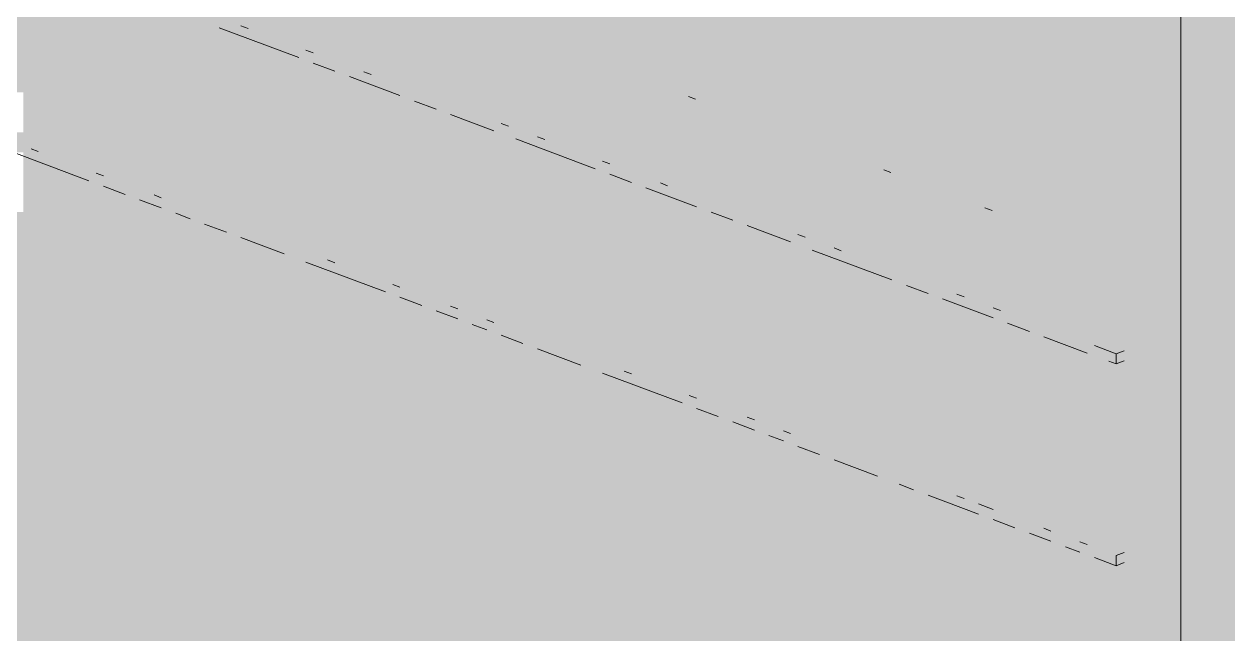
# Paper-space layout '03 3D Building and Roof' of a CAD drawing. Header units: millimetres. Extents: x 5 to 415, y 5 to 292.
# Drawn here: x 85.56 to 95.91, y 51.63 to 56.87 of the extents above; entities that cross this region are included whole.
import ezdxf

# ---------------------------------------------------------------- set-up
doc = ezdxf.new("R2010")
doc.units = ezdxf.units.MM
doc.layers.add('EXISTING', color=7, linetype='Continuous')
doc.layers.add('IMAGES', color=7, linetype='Continuous')

# ---------------------------------------------------------------- blocks, each defined once
blk = doc.blocks.new('SHEET_03')
at = {"layer": 'EXISTING', "color": 250, "lineweight": 9}
for p, q in [((95.505, 59.143), (95.505, 34.378)), ((87.924, 56.584), (87.24, 56.84)), ((87.426, 56.858), (87.488, 56.834)), ((87.986, 56.648), (88.048, 56.625)), ((88.235, 56.467), (88.048, 56.537)), ((88.794, 56.258), (88.359, 56.421)), ((88.483, 56.462), (88.545, 56.438)), ((89.105, 56.141), (88.918, 56.211)), ((91.335, 56.226), (91.273, 56.249)), ((89.602, 55.955), (89.229, 56.095)), ((89.665, 56.019), (89.727, 55.996)), ((90.473, 55.629), (89.789, 55.885)), ((89.976, 55.903), (90.038, 55.879)), ((86.12, 55.526), (85.437, 55.782)), ((85.623, 55.8), (85.685, 55.776)), ((90.535, 55.693), (90.597, 55.67)), ((86.183, 55.59), (86.245, 55.567)), ((90.784, 55.512), (90.597, 55.582)), ((93.014, 55.597), (92.952, 55.62)), ((86.431, 55.409), (86.245, 55.479)), ((91.343, 55.303), (90.908, 55.466)), ((91.033, 55.507), (91.095, 55.483)), ((86.742, 55.293), (86.556, 55.363)), ((86.68, 55.404), (86.742, 55.38)), ((93.885, 55.271), (93.822, 55.294)), ((86.991, 55.2), (86.867, 55.246)), ((91.654, 55.186), (91.468, 55.256)), ((87.302, 55.083), (87.115, 55.153)), ((92.152, 55), (91.779, 55.14)), ((92.214, 55.064), (92.276, 55.041)), ((87.799, 54.897), (87.426, 55.037)), ((93.022, 54.674), (92.338, 54.93)), ((92.525, 54.948), (92.587, 54.924)), ((88.67, 54.571), (87.986, 54.827)), ((88.172, 54.845), (88.235, 54.821)), ((88.732, 54.635), (88.794, 54.612)), ((93.333, 54.558), (93.147, 54.627)), ((93.582, 54.552), (93.644, 54.528)), ((88.981, 54.454), (88.794, 54.524)), ((89.229, 54.449), (89.292, 54.425)), ((93.893, 54.348), (93.457, 54.511)), ((93.893, 54.435), (93.955, 54.412)), ((89.292, 54.338), (89.105, 54.408)), ((89.54, 54.332), (89.602, 54.309)), ((89.54, 54.245), (89.416, 54.291)), ((94.204, 54.231), (94.017, 54.301)), ((89.851, 54.128), (89.665, 54.198)), ((94.701, 54.045), (94.328, 54.185)), ((90.349, 53.942), (89.976, 54.082)), ((94.763, 54.109), (94.95, 54.039)), ((95.019, 54.065), (94.95, 54.039)), ((94.95, 54.039), (94.95, 53.952)), ((94.95, 53.952), (94.888, 53.975)), ((94.95, 53.952), (95.019, 53.978)), ((91.219, 53.616), (90.535, 53.872)), ((90.722, 53.89), (90.784, 53.866)), ((91.281, 53.68), (91.343, 53.657)), ((91.53, 53.499), (91.343, 53.569)), ((91.841, 53.383), (91.654, 53.453)), ((91.779, 53.494), (91.841, 53.47)), ((92.09, 53.29), (91.965, 53.336)), ((92.09, 53.377), (92.152, 53.354)), ((92.4, 53.173), (92.214, 53.243)), ((92.898, 52.987), (92.525, 53.127)), ((93.209, 52.871), (93.084, 52.917)), ((93.768, 52.661), (93.333, 52.824)), ((93.582, 52.818), (93.644, 52.795)), ((93.768, 52.748), (93.893, 52.702)), ((94.079, 52.544), (93.893, 52.614)), ((94.39, 52.428), (94.204, 52.498)), ((94.328, 52.539), (94.39, 52.515)), ((94.639, 52.335), (94.514, 52.381)), ((94.639, 52.422), (94.701, 52.399)), ((94.95, 52.218), (94.763, 52.288)), ((95.019, 52.332), (94.95, 52.306)), ((94.95, 52.306), (94.95, 52.218)), ((94.95, 52.218), (95.019, 52.244))]:
    blk.add_line(p, q, dxfattribs=at)
at = {"layer": 'IMAGES', "color": 7}
for points in [[(94.467, 55.429), (94.638, 55.429), (94.467, 59.2), (94.638, 59.2)], [(94.638, 55.086), (94.81, 55.086), (94.638, 59.029), (94.81, 59.029)], [(95.324, 34.514), (95.495, 34.514), (95.324, 59.029), (95.495, 59.029)], [(95.495, 34.514), (95.666, 34.514), (95.495, 59.029), (95.666, 59.029)], [(94.81, 55.086), (94.981, 55.086), (94.81, 58.857), (94.981, 58.857)], [(94.981, 55.086), (95.324, 55.086), (94.981, 58.857), (95.324, 58.857)], [(95.666, 54.057), (95.838, 54.057), (95.666, 58.857), (95.838, 58.857)], [(95.838, 54.229), (96.009, 54.229), (95.838, 58.857), (96.009, 58.857)], [(84.014, 56.8), (86.07, 56.8), (84.014, 56.971), (86.07, 56.971)], [(86.07, 56.8), (86.241, 56.8), (86.07, 56.971), (86.241, 56.971)], [(86.241, 56.8), (86.584, 56.8), (86.241, 56.971), (86.584, 56.971)], [(86.584, 56.8), (86.756, 56.8), (86.584, 56.971), (86.756, 56.971)], [(86.756, 56.8), (86.927, 56.8), (86.756, 56.971), (86.927, 56.971)], [(86.927, 56.8), (87.27, 56.8), (86.927, 56.971), (87.27, 56.971)], [(87.27, 56.629), (87.441, 56.629), (87.27, 56.971), (87.441, 56.971)], [(87.441, 56.8), (87.612, 56.8), (87.441, 56.971), (87.612, 56.971)], [(87.612, 56.8), (87.955, 56.8), (87.612, 56.971), (87.955, 56.971)], [(87.955, 56.8), (88.126, 56.8), (87.955, 56.971), (88.126, 56.971)], [(88.126, 56.8), (88.983, 56.8), (88.126, 56.971), (88.983, 56.971)], [(88.983, 56.8), (89.326, 56.8), (88.983, 56.971), (89.326, 56.971)], [(89.326, 56.8), (89.497, 56.8), (89.326, 56.971), (89.497, 56.971)], [(89.497, 56.8), (89.84, 56.8), (89.497, 56.971), (89.84, 56.971)], [(89.84, 56.8), (90.183, 56.8), (89.84, 56.971), (90.183, 56.971)], [(90.183, 56.8), (94.467, 56.8), (90.183, 56.971), (94.467, 56.971)], [(85.042, 56.629), (86.584, 56.629), (85.042, 56.8), (86.584, 56.8)], [(86.584, 56.629), (86.927, 56.629), (86.584, 56.8), (86.927, 56.8)], [(86.927, 56.629), (87.098, 56.629), (86.927, 56.8), (87.098, 56.8)], [(87.098, 56.629), (87.27, 56.629), (87.098, 56.8), (87.27, 56.8)], [(87.441, 56.629), (87.612, 56.629), (87.441, 56.8), (87.612, 56.8)], [(87.612, 56.629), (87.784, 56.629), (87.612, 56.8), (87.784, 56.8)], [(87.784, 56.629), (87.955, 56.629), (87.784, 56.8), (87.955, 56.8)], [(87.955, 56.629), (88.126, 56.629), (87.955, 56.8), (88.126, 56.8)], [(88.126, 56.629), (88.298, 56.629), (88.126, 56.8), (88.298, 56.8)], [(88.298, 56.629), (88.641, 56.629), (88.298, 56.8), (88.641, 56.8)], [(88.641, 56.629), (89.326, 56.629), (88.641, 56.8), (89.326, 56.8)], [(89.326, 56.629), (89.497, 56.629), (89.326, 56.8), (89.497, 56.8)], [(89.497, 56.629), (89.84, 56.629), (89.497, 56.8), (89.84, 56.8)], [(89.84, 56.629), (90.011, 56.629), (89.84, 56.8), (90.011, 56.8)], [(90.011, 56.629), (90.183, 56.629), (90.011, 56.8), (90.183, 56.8)], [(90.183, 56.629), (90.354, 56.629), (90.183, 56.8), (90.354, 56.8)], [(90.354, 56.629), (90.697, 56.629), (90.354, 56.8), (90.697, 56.8)], [(90.697, 56.629), (94.467, 56.629), (90.697, 56.8), (94.467, 56.8)], [(85.385, 56.457), (86.927, 56.457), (85.385, 56.629), (86.927, 56.629)], [(86.927, 56.457), (87.27, 56.457), (86.927, 56.629), (87.27, 56.629)], [(87.27, 56.457), (87.441, 56.457), (87.27, 56.629), (87.441, 56.629)], [(87.441, 56.457), (87.612, 56.457), (87.441, 56.629), (87.612, 56.629)], [(87.612, 56.457), (87.784, 56.457), (87.612, 56.629), (87.784, 56.629)], [(87.784, 56.457), (87.955, 56.457), (87.784, 56.629), (87.955, 56.629)], [(87.955, 56.457), (88.126, 56.457), (87.955, 56.629), (88.126, 56.629)], [(88.126, 56.457), (88.298, 56.457), (88.126, 56.629), (88.298, 56.629)], [(88.298, 56.457), (88.469, 56.457), (88.298, 56.629), (88.469, 56.629)], [(88.469, 56.457), (88.641, 56.457), (88.469, 56.629), (88.641, 56.629)], [(88.641, 56.457), (88.983, 56.457), (88.641, 56.629), (88.983, 56.629)], [(88.983, 56.457), (89.84, 56.457), (88.983, 56.629), (89.84, 56.629)], [(89.84, 56.457), (90.183, 56.457), (89.84, 56.629), (90.183, 56.629)], [(90.183, 56.457), (90.354, 56.457), (90.183, 56.629), (90.354, 56.629)], [(90.354, 56.457), (90.697, 56.457), (90.354, 56.629), (90.697, 56.629)], [(90.697, 56.457), (90.868, 56.457), (90.697, 56.629), (90.868, 56.629)], [(90.868, 56.457), (91.211, 56.457), (90.868, 56.629), (91.211, 56.629)], [(91.211, 56.457), (94.467, 56.457), (91.211, 56.629), (94.467, 56.629)], [(85.213, 56.286), (87.441, 56.286), (85.213, 56.457), (87.441, 56.457)], [(87.441, 56.286), (87.612, 56.286), (87.441, 56.457), (87.612, 56.457)], [(87.612, 56.286), (87.784, 56.286), (87.612, 56.457), (87.784, 56.457)], [(87.784, 56.286), (87.955, 56.286), (87.784, 56.457), (87.955, 56.457)], [(87.955, 56.286), (88.126, 56.286), (87.955, 56.457), (88.126, 56.457)], [(88.126, 56.286), (88.298, 56.286), (88.126, 56.457), (88.298, 56.457)], [(88.298, 56.286), (88.469, 56.286), (88.298, 56.457), (88.469, 56.457)], [(88.469, 56.286), (88.641, 56.286), (88.469, 56.457), (88.641, 56.457)], [(88.641, 56.114), (88.812, 56.114), (88.641, 56.457), (88.812, 56.457)], [(88.812, 56.286), (88.983, 56.286), (88.812, 56.457), (88.983, 56.457)], [(88.983, 56.286), (89.155, 56.286), (88.983, 56.457), (89.155, 56.457)], [(89.155, 56.286), (89.326, 56.286), (89.155, 56.457), (89.326, 56.457)], [(89.326, 56.286), (90.697, 56.286), (89.326, 56.457), (90.697, 56.457)], [(90.697, 56.286), (91.04, 56.286), (90.697, 56.457), (91.04, 56.457)], [(91.04, 56.286), (91.211, 56.286), (91.04, 56.457), (91.211, 56.457)], [(91.211, 56.286), (91.554, 56.286), (91.211, 56.457), (91.554, 56.457)], [(91.554, 56.286), (91.896, 56.286), (91.554, 56.457), (91.896, 56.457)], [(91.896, 56.286), (94.467, 56.286), (91.896, 56.457), (94.467, 56.457)], [(85.556, 55.943), (85.727, 55.943), (85.556, 56.286), (85.727, 56.286)], [(85.727, 56.114), (85.899, 56.114), (85.727, 56.286), (85.899, 56.286)], [(85.899, 56.114), (87.955, 56.114), (85.899, 56.286), (87.955, 56.286)], [(87.955, 56.114), (88.298, 56.114), (87.955, 56.286), (88.298, 56.286)], [(88.298, 56.114), (88.469, 56.114), (88.298, 56.286), (88.469, 56.286)], [(88.469, 56.114), (88.641, 56.114), (88.469, 56.286), (88.641, 56.286)], [(88.812, 56.114), (88.983, 56.114), (88.812, 56.286), (88.983, 56.286)], [(88.983, 56.114), (89.155, 56.114), (88.983, 56.286), (89.155, 56.286)], [(89.155, 56.114), (89.326, 56.114), (89.155, 56.286), (89.326, 56.286)], [(89.326, 56.114), (89.497, 56.114), (89.326, 56.286), (89.497, 56.286)], [(89.497, 56.114), (89.84, 56.114), (89.497, 56.286), (89.84, 56.286)], [(89.84, 56.114), (91.04, 56.114), (89.84, 56.286), (91.04, 56.286)], [(91.04, 56.114), (91.211, 56.114), (91.04, 56.286), (91.211, 56.286)], [(91.211, 56.114), (91.896, 56.114), (91.211, 56.286), (91.896, 56.286)], [(91.896, 56.114), (92.239, 56.114), (91.896, 56.286), (92.239, 56.286)], [(92.239, 56.114), (94.467, 56.114), (92.239, 56.286), (94.467, 56.286)], [(85.727, 55.943), (86.07, 55.943), (85.727, 56.114), (86.07, 56.114)], [(86.07, 55.943), (86.413, 55.943), (86.07, 56.114), (86.413, 56.114)], [(86.413, 55.943), (88.298, 55.943), (86.413, 56.114), (88.298, 56.114)], [(88.298, 55.943), (88.641, 55.943), (88.298, 56.114), (88.641, 56.114)], [(88.641, 55.943), (88.812, 55.943), (88.641, 56.114), (88.812, 56.114)], [(88.812, 55.943), (88.983, 55.943), (88.812, 56.114), (88.983, 56.114)], [(88.983, 55.943), (89.155, 55.943), (88.983, 56.114), (89.155, 56.114)], [(89.155, 55.943), (89.497, 55.943), (89.155, 56.114), (89.497, 56.114)], [(89.497, 55.943), (89.84, 55.943), (89.497, 56.114), (89.84, 56.114)], [(89.84, 55.943), (90.011, 55.943), (89.84, 56.114), (90.011, 56.114)], [(90.011, 55.943), (90.183, 55.943), (90.011, 56.114), (90.183, 56.114)], [(90.183, 55.943), (90.354, 55.943), (90.183, 56.114), (90.354, 56.114)], [(90.354, 55.943), (91.211, 55.943), (90.354, 56.114), (91.211, 56.114)], [(91.211, 55.943), (91.554, 55.943), (91.211, 56.114), (91.554, 56.114)], [(91.554, 55.943), (91.725, 55.943), (91.554, 56.114), (91.725, 56.114)], [(91.725, 55.943), (91.896, 55.943), (91.725, 56.114), (91.896, 56.114)], [(91.896, 55.943), (92.068, 55.943), (91.896, 56.114), (92.068, 56.114)], [(92.068, 55.943), (92.411, 55.943), (92.068, 56.114), (92.411, 56.114)], [(92.411, 55.943), (92.582, 55.943), (92.411, 56.114), (92.582, 56.114)], [(92.582, 55.943), (94.467, 55.943), (92.582, 56.114), (94.467, 56.114)], [(85.385, 55.771), (85.727, 55.771), (85.385, 55.943), (85.727, 55.943)], [(85.727, 55.771), (85.899, 55.771), (85.727, 55.943), (85.899, 55.943)], [(85.899, 55.771), (86.07, 55.771), (85.899, 55.943), (86.07, 55.943)], [(86.07, 55.6), (86.241, 55.6), (86.07, 55.943), (86.241, 55.943)], [(86.241, 55.771), (86.584, 55.771), (86.241, 55.943), (86.584, 55.943)], [(86.584, 55.771), (86.756, 55.771), (86.584, 55.943), (86.756, 55.943)], [(86.756, 55.771), (88.812, 55.771), (86.756, 55.943), (88.812, 55.943)], [(88.812, 55.771), (89.155, 55.771), (88.812, 55.943), (89.155, 55.943)], [(89.155, 55.771), (89.326, 55.771), (89.155, 55.943), (89.326, 55.943)], [(89.326, 55.771), (89.497, 55.771), (89.326, 55.943), (89.497, 55.943)], [(89.497, 55.771), (89.669, 55.771), (89.497, 55.943), (89.669, 55.943)], [(89.669, 55.771), (90.011, 55.771), (89.669, 55.943), (90.011, 55.943)], [(90.011, 55.771), (90.183, 55.771), (90.011, 55.943), (90.183, 55.943)], [(90.183, 55.771), (90.354, 55.771), (90.183, 55.943), (90.354, 55.943)], [(90.354, 55.771), (90.526, 55.771), (90.354, 55.943), (90.526, 55.943)], [(90.526, 55.771), (90.868, 55.771), (90.526, 55.943), (90.868, 55.943)], [(90.868, 55.771), (91.554, 55.771), (90.868, 55.943), (91.554, 55.943)], [(91.554, 55.771), (91.896, 55.771), (91.554, 55.943), (91.896, 55.943)], [(91.896, 55.771), (92.068, 55.771), (91.896, 55.943), (92.068, 55.943)], [(92.068, 55.771), (92.239, 55.771), (92.068, 55.943), (92.239, 55.943)], [(92.239, 55.771), (92.411, 55.771), (92.239, 55.943), (92.411, 55.943)], [(92.411, 55.771), (92.582, 55.771), (92.411, 55.943), (92.582, 55.943)], [(92.582, 55.771), (92.753, 55.771), (92.582, 55.943), (92.753, 55.943)], [(92.753, 55.771), (92.925, 55.771), (92.753, 55.943), (92.925, 55.943)], [(92.925, 55.771), (93.267, 55.771), (92.925, 55.943), (93.267, 55.943)], [(93.267, 55.6), (94.467, 55.6), (93.267, 55.943), (94.467, 55.943)], [(85.556, 55.6), (85.899, 55.6), (85.556, 55.771), (85.899, 55.771)], [(85.899, 55.6), (86.07, 55.6), (85.899, 55.771), (86.07, 55.771)], [(86.241, 55.6), (86.413, 55.6), (86.241, 55.771), (86.413, 55.771)], [(86.413, 55.6), (86.756, 55.6), (86.413, 55.771), (86.756, 55.771)], [(86.756, 55.429), (86.927, 55.429), (86.756, 55.771), (86.927, 55.771)], [(86.927, 55.6), (87.098, 55.6), (86.927, 55.771), (87.098, 55.771)], [(87.098, 55.6), (87.27, 55.6), (87.098, 55.771), (87.27, 55.771)], [(87.27, 55.6), (87.441, 55.6), (87.27, 55.771), (87.441, 55.771)], [(87.441, 55.6), (87.612, 55.6), (87.441, 55.771), (87.612, 55.771)], [(87.612, 55.6), (89.326, 55.6), (87.612, 55.771), (89.326, 55.771)], [(89.326, 55.6), (89.497, 55.6), (89.326, 55.771), (89.497, 55.771)], [(89.497, 55.6), (89.669, 55.6), (89.497, 55.771), (89.669, 55.771)], [(89.669, 55.6), (89.84, 55.6), (89.669, 55.771), (89.84, 55.771)], [(89.84, 55.6), (90.011, 55.6), (89.84, 55.771), (90.011, 55.771)], [(90.011, 55.6), (90.354, 55.6), (90.011, 55.771), (90.354, 55.771)], [(90.354, 55.429), (90.526, 55.429), (90.354, 55.771), (90.526, 55.771)], [(90.526, 55.6), (90.697, 55.6), (90.526, 55.771), (90.697, 55.771)], [(90.697, 55.6), (90.868, 55.6), (90.697, 55.771), (90.868, 55.771)], [(90.868, 55.6), (91.211, 55.6), (90.868, 55.771), (91.211, 55.771)], [(91.211, 55.6), (92.068, 55.6), (91.211, 55.771), (92.068, 55.771)], [(92.068, 55.6), (92.411, 55.6), (92.068, 55.771), (92.411, 55.771)], [(92.411, 55.6), (92.925, 55.6), (92.411, 55.771), (92.925, 55.771)], [(92.925, 55.6), (93.267, 55.6), (92.925, 55.771), (93.267, 55.771)], [(85.556, 55.429), (85.727, 55.429), (85.556, 55.6), (85.727, 55.6)], [(85.727, 55.429), (86.07, 55.429), (85.727, 55.6), (86.07, 55.6)], [(86.07, 55.429), (86.241, 55.429), (86.07, 55.6), (86.241, 55.6)], [(86.241, 55.429), (86.413, 55.429), (86.241, 55.6), (86.413, 55.6)], [(86.413, 55.429), (86.756, 55.429), (86.413, 55.6), (86.756, 55.6)], [(86.927, 55.429), (87.098, 55.429), (86.927, 55.6), (87.098, 55.6)], [(87.098, 55.429), (87.27, 55.429), (87.098, 55.6), (87.27, 55.6)], [(87.27, 55.257), (87.441, 55.257), (87.27, 55.6), (87.441, 55.6)], [(87.441, 55.429), (87.612, 55.429), (87.441, 55.6), (87.612, 55.6)], [(87.612, 55.429), (87.784, 55.429), (87.612, 55.6), (87.784, 55.6)], [(87.784, 55.429), (89.84, 55.429), (87.784, 55.6), (89.84, 55.6)], [(89.84, 55.429), (90.011, 55.429), (89.84, 55.6), (90.011, 55.6)], [(90.011, 55.429), (90.183, 55.429), (90.011, 55.6), (90.183, 55.6)], [(90.183, 55.429), (90.354, 55.429), (90.183, 55.6), (90.354, 55.6)], [(90.526, 55.429), (90.868, 55.429), (90.526, 55.6), (90.868, 55.6)], [(90.868, 55.257), (91.211, 55.257), (90.868, 55.6), (91.211, 55.6)], [(91.211, 55.429), (91.382, 55.429), (91.211, 55.6), (91.382, 55.6)], [(91.382, 55.429), (91.554, 55.429), (91.382, 55.6), (91.554, 55.6)], [(91.554, 55.429), (91.725, 55.429), (91.554, 55.6), (91.725, 55.6)], [(91.725, 55.429), (92.411, 55.429), (91.725, 55.6), (92.411, 55.6)], [(92.411, 55.429), (92.582, 55.429), (92.411, 55.6), (92.582, 55.6)], [(92.582, 55.429), (92.753, 55.429), (92.582, 55.6), (92.753, 55.6)], [(92.753, 55.429), (92.925, 55.429), (92.753, 55.6), (92.925, 55.6)], [(92.925, 55.429), (93.096, 55.429), (92.925, 55.6), (93.096, 55.6)], [(93.096, 55.429), (93.267, 55.429), (93.096, 55.6), (93.267, 55.6)], [(93.267, 55.429), (93.439, 55.429), (93.267, 55.6), (93.439, 55.6)], [(93.439, 55.429), (93.61, 55.429), (93.439, 55.6), (93.61, 55.6)], [(93.61, 55.429), (93.781, 55.429), (93.61, 55.6), (93.781, 55.6)], [(93.781, 55.429), (94.124, 55.429), (93.781, 55.6), (94.124, 55.6)], [(94.124, 55.429), (94.467, 55.429), (94.124, 55.6), (94.467, 55.6)], [(85.556, 55.257), (85.727, 55.257), (85.556, 55.429), (85.727, 55.429)], [(85.727, 55.257), (85.899, 55.257), (85.727, 55.429), (85.899, 55.429)], [(85.899, 55.257), (86.07, 55.257), (85.899, 55.429), (86.07, 55.429)], [(86.07, 55.257), (86.241, 55.257), (86.07, 55.429), (86.241, 55.429)], [(86.241, 55.257), (86.584, 55.257), (86.241, 55.429), (86.584, 55.429)], [(86.584, 55.257), (86.756, 55.257), (86.584, 55.429), (86.756, 55.429)], [(86.756, 55.086), (86.927, 55.086), (86.756, 55.429), (86.927, 55.429)], [(86.927, 55.257), (87.098, 55.257), (86.927, 55.429), (87.098, 55.429)], [(87.098, 55.257), (87.27, 55.257), (87.098, 55.429), (87.27, 55.429)], [(87.441, 55.257), (87.612, 55.257), (87.441, 55.429), (87.612, 55.429)], [(87.612, 55.257), (87.784, 55.257), (87.612, 55.429), (87.784, 55.429)], [(87.784, 55.257), (88.126, 55.257), (87.784, 55.429), (88.126, 55.429)], [(88.126, 55.257), (90.354, 55.257), (88.126, 55.429), (90.354, 55.429)], [(90.354, 55.257), (90.526, 55.257), (90.354, 55.429), (90.526, 55.429)], [(90.526, 55.257), (90.697, 55.257), (90.526, 55.429), (90.697, 55.429)], [(90.697, 55.257), (90.868, 55.257), (90.697, 55.429), (90.868, 55.429)], [(91.211, 55.257), (91.382, 55.257), (91.211, 55.429), (91.382, 55.429)], [(91.382, 55.257), (91.725, 55.257), (91.382, 55.429), (91.725, 55.429)], [(91.725, 55.257), (91.896, 55.257), (91.725, 55.429), (91.896, 55.429)], [(91.896, 55.257), (92.411, 55.257), (91.896, 55.429), (92.411, 55.429)], [(92.411, 55.257), (92.925, 55.257), (92.411, 55.429), (92.925, 55.429)], [(92.925, 55.257), (93.267, 55.257), (92.925, 55.429), (93.267, 55.429)], [(93.267, 55.257), (93.61, 55.257), (93.267, 55.429), (93.61, 55.429)], [(93.61, 55.257), (93.781, 55.257), (93.61, 55.429), (93.781, 55.429)], [(93.781, 55.257), (93.953, 55.257), (93.781, 55.429), (93.953, 55.429)], [(93.953, 55.257), (94.124, 55.257), (93.953, 55.429), (94.124, 55.429)], [(94.124, 55.257), (94.296, 55.257), (94.124, 55.429), (94.296, 55.429)], [(94.296, 55.257), (94.638, 55.257), (94.296, 55.429), (94.638, 55.429)], [(66.706, 55.086), (86.07, 55.086), (66.706, 55.257), (86.07, 55.257)], [(86.07, 55.086), (86.241, 55.086), (86.07, 55.257), (86.241, 55.257)], [(86.241, 55.086), (86.413, 55.086), (86.241, 55.257), (86.413, 55.257)], [(86.413, 55.086), (86.584, 55.086), (86.413, 55.257), (86.584, 55.257)], [(86.584, 55.086), (86.756, 55.086), (86.584, 55.257), (86.756, 55.257)], [(86.927, 55.086), (87.098, 55.086), (86.927, 55.257), (87.098, 55.257)], [(87.098, 55.086), (87.441, 55.086), (87.098, 55.257), (87.441, 55.257)], [(87.441, 55.086), (87.612, 55.086), (87.441, 55.257), (87.612, 55.257)], [(87.612, 55.086), (87.784, 55.086), (87.612, 55.257), (87.784, 55.257)], [(87.784, 55.086), (88.298, 55.086), (87.784, 55.257), (88.298, 55.257)], [(88.298, 55.086), (88.469, 55.086), (88.298, 55.257), (88.469, 55.257)], [(88.469, 55.086), (88.641, 55.086), (88.469, 55.257), (88.641, 55.257)], [(88.641, 55.086), (90.526, 55.086), (88.641, 55.257), (90.526, 55.257)], [(90.526, 55.086), (90.868, 55.086), (90.526, 55.257), (90.868, 55.257)], [(90.868, 55.086), (91.04, 55.086), (90.868, 55.257), (91.04, 55.257)], [(91.04, 55.086), (91.211, 55.086), (91.04, 55.257), (91.211, 55.257)], [(91.211, 55.086), (91.382, 55.086), (91.211, 55.257), (91.382, 55.257)], [(91.382, 55.086), (91.554, 55.086), (91.382, 55.257), (91.554, 55.257)], [(91.554, 55.086), (91.725, 55.086), (91.554, 55.257), (91.725, 55.257)], [(91.725, 55.086), (91.896, 55.086), (91.725, 55.257), (91.896, 55.257)], [(91.896, 55.086), (92.068, 55.086), (91.896, 55.257), (92.068, 55.257)], [(92.068, 55.086), (92.411, 55.086), (92.068, 55.257), (92.411, 55.257)], [(92.411, 55.086), (92.582, 55.086), (92.411, 55.257), (92.582, 55.257)], [(92.582, 55.086), (93.61, 55.086), (92.582, 55.257), (93.61, 55.257)], [(93.61, 55.086), (93.781, 55.086), (93.61, 55.257), (93.781, 55.257)], [(93.781, 55.086), (93.953, 55.086), (93.781, 55.257), (93.953, 55.257)], [(93.953, 55.086), (94.124, 55.086), (93.953, 55.257), (94.124, 55.257)], [(94.124, 55.086), (94.296, 55.086), (94.124, 55.257), (94.296, 55.257)], [(94.296, 55.086), (94.467, 55.086), (94.296, 55.257), (94.467, 55.257)], [(94.467, 54.914), (94.638, 54.914), (94.467, 55.257), (94.638, 55.257)], [(66.706, 54.914), (86.413, 54.914), (66.706, 55.086), (86.413, 55.086)], [(86.413, 54.914), (86.584, 54.914), (86.413, 55.086), (86.584, 55.086)], [(86.584, 54.914), (86.927, 54.914), (86.584, 55.086), (86.927, 55.086)], [(86.927, 54.914), (87.098, 54.914), (86.927, 55.086), (87.098, 55.086)], [(87.098, 54.914), (87.612, 54.914), (87.098, 55.086), (87.612, 55.086)], [(87.612, 54.914), (87.784, 54.914), (87.612, 55.086), (87.784, 55.086)], [(87.784, 54.914), (87.955, 54.914), (87.784, 55.086), (87.955, 55.086)], [(87.955, 54.914), (88.126, 54.914), (87.955, 55.086), (88.126, 55.086)], [(88.126, 54.914), (88.469, 54.914), (88.126, 55.086), (88.469, 55.086)], [(88.469, 54.914), (88.641, 54.914), (88.469, 55.086), (88.641, 55.086)], [(88.641, 54.914), (88.983, 54.914), (88.641, 55.086), (88.983, 55.086)], [(88.983, 54.914), (91.211, 54.914), (88.983, 55.086), (91.211, 55.086)], [(91.211, 54.914), (91.382, 54.914), (91.211, 55.086), (91.382, 55.086)], [(91.382, 54.914), (91.554, 54.914), (91.382, 55.086), (91.554, 55.086)], [(91.554, 54.914), (91.725, 54.914), (91.554, 55.086), (91.725, 55.086)], [(91.725, 54.914), (91.896, 54.914), (91.725, 55.086), (91.896, 55.086)], [(91.896, 54.914), (92.239, 54.914), (91.896, 55.086), (92.239, 55.086)], [(92.239, 54.914), (92.411, 54.914), (92.239, 55.086), (92.411, 55.086)], [(92.411, 54.914), (92.582, 54.914), (92.411, 55.086), (92.582, 55.086)], [(92.582, 54.914), (92.925, 54.914), (92.582, 55.086), (92.925, 55.086)], [(92.925, 54.914), (93.781, 54.914), (92.925, 55.086), (93.781, 55.086)], [(93.781, 54.914), (93.953, 54.914), (93.781, 55.086), (93.953, 55.086)], [(93.953, 54.914), (94.467, 54.914), (93.953, 55.086), (94.467, 55.086)], [(94.638, 54.914), (94.81, 54.914), (94.638, 55.086), (94.81, 55.086)], [(94.81, 54.4), (95.324, 54.4), (94.81, 55.086), (95.324, 55.086)], [(66.706, 54.743), (86.927, 54.743), (66.706, 54.914), (86.927, 54.914)], [(86.927, 54.743), (87.098, 54.743), (86.927, 54.914), (87.098, 54.914)], [(87.098, 54.743), (87.27, 54.743), (87.098, 54.914), (87.27, 54.914)], [(87.27, 54.743), (87.441, 54.743), (87.27, 54.914), (87.441, 54.914)], [(87.441, 54.743), (87.612, 54.743), (87.441, 54.914), (87.612, 54.914)], [(87.612, 54.743), (87.955, 54.743), (87.612, 54.914), (87.955, 54.914)], [(87.955, 54.743), (88.126, 54.743), (87.955, 54.914), (88.126, 54.914)], [(88.126, 54.571), (88.298, 54.571), (88.126, 54.914), (88.298, 54.914)], [(88.298, 54.743), (88.469, 54.743), (88.298, 54.914), (88.469, 54.914)], [(88.469, 54.743), (88.983, 54.743), (88.469, 54.914), (88.983, 54.914)], [(88.983, 54.743), (89.326, 54.743), (88.983, 54.914), (89.326, 54.914)], [(89.326, 54.571), (89.497, 54.571), (89.326, 54.914), (89.497, 54.914)], [(89.497, 54.743), (90.011, 54.743), (89.497, 54.914), (90.011, 54.914)], [(90.011, 54.743), (90.183, 54.743), (90.011, 54.914), (90.183, 54.914)], [(90.183, 54.743), (91.725, 54.743), (90.183, 54.914), (91.725, 54.914)], [(91.725, 54.743), (91.896, 54.743), (91.725, 54.914), (91.896, 54.914)], [(91.896, 54.743), (92.068, 54.743), (91.896, 54.914), (92.068, 54.914)], [(92.068, 54.743), (92.239, 54.743), (92.068, 54.914), (92.239, 54.914)], [(92.239, 54.743), (92.411, 54.743), (92.239, 54.914), (92.411, 54.914)], [(92.411, 54.743), (92.582, 54.743), (92.411, 54.914), (92.582, 54.914)], [(92.582, 54.743), (92.753, 54.743), (92.582, 54.914), (92.753, 54.914)], [(92.753, 54.571), (92.925, 54.571), (92.753, 54.914), (92.925, 54.914)], [(92.925, 54.743), (93.096, 54.743), (92.925, 54.914), (93.096, 54.914)], [(93.096, 54.743), (93.267, 54.743), (93.096, 54.914), (93.267, 54.914)], [(93.267, 54.743), (93.439, 54.743), (93.267, 54.914), (93.439, 54.914)], [(93.439, 54.743), (93.61, 54.743), (93.439, 54.914), (93.61, 54.914)], [(93.61, 54.743), (94.467, 54.743), (93.61, 54.914), (94.467, 54.914)], [(94.467, 54.743), (94.81, 54.743), (94.467, 54.914), (94.81, 54.914)], [(66.706, 54.571), (87.27, 54.571), (66.706, 54.743), (87.27, 54.743)], [(87.27, 54.571), (87.612, 54.571), (87.27, 54.743), (87.612, 54.743)], [(87.612, 54.571), (87.955, 54.571), (87.612, 54.743), (87.955, 54.743)], [(87.955, 54.571), (88.126, 54.571), (87.955, 54.743), (88.126, 54.743)], [(88.298, 54.571), (88.469, 54.571), (88.298, 54.743), (88.469, 54.743)], [(88.469, 54.571), (88.983, 54.571), (88.469, 54.743), (88.983, 54.743)], [(88.983, 54.571), (89.155, 54.571), (88.983, 54.743), (89.155, 54.743)], [(89.155, 54.571), (89.326, 54.571), (89.155, 54.743), (89.326, 54.743)], [(89.497, 54.571), (89.669, 54.571), (89.497, 54.743), (89.669, 54.743)], [(89.669, 54.4), (89.84, 54.4), (89.669, 54.743), (89.84, 54.743)], [(89.84, 54.571), (90.011, 54.571), (89.84, 54.743), (90.011, 54.743)], [(90.011, 54.571), (90.183, 54.571), (90.011, 54.743), (90.183, 54.743)], [(90.183, 54.571), (90.354, 54.571), (90.183, 54.743), (90.354, 54.743)], [(90.354, 54.571), (92.068, 54.571), (90.354, 54.743), (92.068, 54.743)], [(92.068, 54.571), (92.239, 54.571), (92.068, 54.743), (92.239, 54.743)], [(92.239, 54.571), (92.411, 54.571), (92.239, 54.743), (92.411, 54.743)], [(92.411, 54.571), (92.582, 54.571), (92.411, 54.743), (92.582, 54.743)], [(92.582, 54.571), (92.753, 54.571), (92.582, 54.743), (92.753, 54.743)], [(92.925, 54.571), (93.096, 54.571), (92.925, 54.743), (93.096, 54.743)], [(93.096, 54.4), (93.267, 54.4), (93.096, 54.743), (93.267, 54.743)], [(93.267, 54.571), (93.781, 54.571), (93.267, 54.743), (93.781, 54.743)], [(93.781, 54.571), (93.953, 54.571), (93.781, 54.743), (93.953, 54.743)], [(93.953, 54.571), (94.638, 54.571), (93.953, 54.743), (94.638, 54.743)], [(94.638, 54.4), (94.81, 54.4), (94.638, 54.743), (94.81, 54.743)], [(66.706, 54.4), (87.955, 54.4), (66.706, 54.571), (87.955, 54.571)], [(87.955, 54.4), (88.126, 54.4), (87.955, 54.571), (88.126, 54.571)], [(88.126, 54.4), (88.298, 54.4), (88.126, 54.571), (88.298, 54.571)], [(88.298, 54.4), (88.469, 54.4), (88.298, 54.571), (88.469, 54.571)], [(88.469, 54.4), (88.641, 54.4), (88.469, 54.571), (88.641, 54.571)], [(88.641, 54.4), (88.983, 54.4), (88.641, 54.571), (88.983, 54.571)], [(88.983, 54.4), (89.326, 54.4), (88.983, 54.571), (89.326, 54.571)], [(89.326, 54.4), (89.497, 54.4), (89.326, 54.571), (89.497, 54.571)], [(89.497, 54.4), (89.669, 54.4), (89.497, 54.571), (89.669, 54.571)], [(89.84, 54.4), (90.011, 54.4), (89.84, 54.571), (90.011, 54.571)], [(90.011, 54.4), (90.183, 54.4), (90.011, 54.571), (90.183, 54.571)], [(90.183, 54.4), (90.354, 54.4), (90.183, 54.571), (90.354, 54.571)], [(90.354, 54.4), (92.582, 54.4), (90.354, 54.571), (92.582, 54.571)], [(92.582, 54.4), (92.753, 54.4), (92.582, 54.571), (92.753, 54.571)], [(92.753, 54.4), (92.925, 54.4), (92.753, 54.571), (92.925, 54.571)], [(92.925, 54.4), (93.096, 54.4), (92.925, 54.571), (93.096, 54.571)], [(93.267, 54.4), (93.439, 54.4), (93.267, 54.571), (93.439, 54.571)], [(93.439, 54.4), (93.61, 54.4), (93.439, 54.571), (93.61, 54.571)], [(93.61, 54.4), (93.781, 54.4), (93.61, 54.571), (93.781, 54.571)], [(93.781, 54.4), (93.953, 54.4), (93.781, 54.571), (93.953, 54.571)], [(93.953, 54.4), (94.124, 54.4), (93.953, 54.571), (94.124, 54.571)], [(94.124, 54.4), (94.296, 54.4), (94.124, 54.571), (94.296, 54.571)], [(94.296, 54.4), (94.467, 54.4), (94.296, 54.571), (94.467, 54.571)], [(94.467, 54.4), (94.638, 54.4), (94.467, 54.571), (94.638, 54.571)], [(66.706, 54.229), (88.469, 54.229), (66.706, 54.4), (88.469, 54.4)], [(88.469, 54.229), (88.641, 54.229), (88.469, 54.4), (88.641, 54.4)], [(88.641, 54.229), (88.812, 54.229), (88.641, 54.4), (88.812, 54.4)], [(88.812, 54.229), (88.983, 54.229), (88.812, 54.4), (88.983, 54.4)], [(88.983, 54.229), (89.155, 54.229), (88.983, 54.4), (89.155, 54.4)], [(89.155, 54.229), (89.497, 54.229), (89.155, 54.4), (89.497, 54.4)], [(89.497, 54.057), (89.669, 54.057), (89.497, 54.4), (89.669, 54.4)], [(89.669, 54.229), (89.84, 54.229), (89.669, 54.4), (89.84, 54.4)], [(89.84, 54.229), (90.011, 54.229), (89.84, 54.4), (90.011, 54.4)], [(90.011, 54.229), (90.183, 54.229), (90.011, 54.4), (90.183, 54.4)], [(90.183, 54.229), (90.526, 54.229), (90.183, 54.4), (90.526, 54.4)], [(90.526, 54.229), (90.697, 54.229), (90.526, 54.4), (90.697, 54.4)], [(90.697, 54.229), (91.04, 54.229), (90.697, 54.4), (91.04, 54.4)], [(91.04, 54.229), (92.925, 54.229), (91.04, 54.4), (92.925, 54.4)], [(92.925, 54.229), (93.096, 54.229), (92.925, 54.4), (93.096, 54.4)], [(93.096, 54.229), (93.267, 54.229), (93.096, 54.4), (93.267, 54.4)], [(93.267, 54.229), (93.439, 54.229), (93.267, 54.4), (93.439, 54.4)], [(93.439, 54.229), (93.61, 54.229), (93.439, 54.4), (93.61, 54.4)], [(93.61, 54.229), (93.781, 54.229), (93.61, 54.4), (93.781, 54.4)], [(93.781, 54.229), (93.953, 54.229), (93.781, 54.4), (93.953, 54.4)], [(93.953, 54.229), (94.124, 54.229), (93.953, 54.4), (94.124, 54.4)], [(94.124, 54.229), (94.296, 54.229), (94.124, 54.4), (94.296, 54.4)], [(94.296, 54.229), (94.467, 54.229), (94.296, 54.4), (94.467, 54.4)], [(94.467, 54.229), (94.81, 54.229), (94.467, 54.4), (94.81, 54.4)], [(94.81, 54.229), (94.981, 54.229), (94.81, 54.4), (94.981, 54.4)], [(94.981, 54.057), (95.324, 54.057), (94.981, 54.4), (95.324, 54.4)], [(66.706, 54.057), (88.641, 54.057), (66.706, 54.229), (88.641, 54.229)], [(88.641, 54.057), (88.812, 54.057), (88.641, 54.229), (88.812, 54.229)], [(88.812, 54.057), (89.326, 54.057), (88.812, 54.229), (89.326, 54.229)], [(89.326, 54.057), (89.497, 54.057), (89.326, 54.229), (89.497, 54.229)], [(89.669, 54.057), (90.011, 54.057), (89.669, 54.229), (90.011, 54.229)], [(90.011, 54.057), (90.183, 54.057), (90.011, 54.229), (90.183, 54.229)], [(90.183, 54.057), (90.354, 54.057), (90.183, 54.229), (90.354, 54.229)], [(90.354, 54.057), (90.526, 54.057), (90.354, 54.229), (90.526, 54.229)], [(90.526, 54.057), (90.697, 54.057), (90.526, 54.229), (90.697, 54.229)], [(90.697, 54.057), (90.868, 54.057), (90.697, 54.229), (90.868, 54.229)], [(90.868, 54.057), (91.04, 54.057), (90.868, 54.229), (91.04, 54.229)], [(91.04, 54.057), (91.211, 54.057), (91.04, 54.229), (91.211, 54.229)], [(91.211, 54.057), (93.439, 54.057), (91.211, 54.229), (93.439, 54.229)], [(93.439, 54.057), (93.953, 54.057), (93.439, 54.229), (93.953, 54.229)], [(93.953, 54.057), (94.124, 54.057), (93.953, 54.229), (94.124, 54.229)], [(94.124, 54.057), (94.638, 54.057), (94.124, 54.229), (94.638, 54.229)], [(94.638, 54.057), (94.981, 54.057), (94.638, 54.229), (94.981, 54.229)], [(95.838, 54.057), (96.009, 54.057), (95.838, 54.229), (96.009, 54.229)], [(66.706, 53.886), (89.326, 53.886), (66.706, 54.057), (89.326, 54.057)], [(89.326, 53.886), (89.669, 53.886), (89.326, 54.057), (89.669, 54.057)], [(89.669, 53.886), (89.84, 53.886), (89.669, 54.057), (89.84, 54.057)], [(89.84, 53.886), (90.011, 53.886), (89.84, 54.057), (90.011, 54.057)], [(90.011, 53.886), (90.183, 53.886), (90.011, 54.057), (90.183, 54.057)], [(90.183, 53.886), (90.354, 53.886), (90.183, 54.057), (90.354, 54.057)], [(90.354, 53.714), (90.526, 53.714), (90.354, 54.057), (90.526, 54.057)], [(90.526, 53.886), (90.697, 53.886), (90.526, 54.057), (90.697, 54.057)], [(90.697, 53.886), (90.868, 53.886), (90.697, 54.057), (90.868, 54.057)], [(90.868, 53.886), (91.04, 53.886), (90.868, 54.057), (91.04, 54.057)], [(91.04, 53.886), (91.382, 53.886), (91.04, 54.057), (91.382, 54.057)], [(91.382, 53.886), (91.725, 53.886), (91.382, 54.057), (91.725, 54.057)], [(91.725, 53.886), (91.896, 53.886), (91.725, 54.057), (91.896, 54.057)], [(91.896, 53.886), (93.953, 53.886), (91.896, 54.057), (93.953, 54.057)], [(93.953, 53.886), (94.124, 53.886), (93.953, 54.057), (94.124, 54.057)], [(94.124, 53.886), (94.296, 53.886), (94.124, 54.057), (94.296, 54.057)], [(94.296, 53.886), (94.467, 53.886), (94.296, 54.057), (94.467, 54.057)], [(94.467, 53.886), (94.638, 53.886), (94.467, 54.057), (94.638, 54.057)], [(94.638, 53.886), (94.81, 53.886), (94.638, 54.057), (94.81, 54.057)], [(94.81, 53.886), (95.152, 53.886), (94.81, 54.057), (95.152, 54.057)], [(95.152, 53.714), (95.324, 53.714), (95.152, 54.057), (95.324, 54.057)], [(95.666, 53.886), (95.838, 53.886), (95.666, 54.057), (95.838, 54.057)], [(95.838, 53.886), (96.009, 53.886), (95.838, 54.057), (96.009, 54.057)], [(66.706, 53.714), (89.669, 53.714), (66.706, 53.886), (89.669, 53.886)], [(89.669, 53.714), (89.84, 53.714), (89.669, 53.886), (89.84, 53.886)], [(89.84, 53.714), (90.183, 53.714), (89.84, 53.886), (90.183, 53.886)], [(90.183, 53.714), (90.354, 53.714), (90.183, 53.886), (90.354, 53.886)], [(90.526, 53.714), (90.868, 53.714), (90.526, 53.886), (90.868, 53.886)], [(90.868, 53.543), (91.04, 53.543), (90.868, 53.886), (91.04, 53.886)], [(91.04, 53.714), (91.211, 53.714), (91.04, 53.886), (91.211, 53.886)], [(91.211, 53.714), (91.896, 53.714), (91.211, 53.886), (91.896, 53.886)], [(91.896, 53.714), (92.068, 53.714), (91.896, 53.886), (92.068, 53.886)], [(92.068, 53.714), (92.239, 53.714), (92.068, 53.886), (92.239, 53.886)], [(92.239, 53.714), (92.411, 53.714), (92.239, 53.886), (92.411, 53.886)], [(92.411, 53.714), (92.582, 53.714), (92.411, 53.886), (92.582, 53.886)], [(92.582, 53.714), (92.753, 53.714), (92.582, 53.886), (92.753, 53.886)], [(92.753, 53.714), (94.296, 53.714), (92.753, 53.886), (94.296, 53.886)], [(94.296, 53.714), (94.638, 53.714), (94.296, 53.886), (94.638, 53.886)], [(94.638, 53.714), (94.81, 53.714), (94.638, 53.886), (94.81, 53.886)], [(94.81, 53.714), (94.981, 53.714), (94.81, 53.886), (94.981, 53.886)], [(94.981, 53.714), (95.152, 53.714), (94.981, 53.886), (95.152, 53.886)], [(95.666, 53.714), (96.009, 53.714), (95.666, 53.886), (96.009, 53.886)], [(66.706, 53.543), (90.183, 53.543), (66.706, 53.714), (90.183, 53.714)], [(90.183, 53.543), (90.697, 53.543), (90.183, 53.714), (90.697, 53.714)], [(90.697, 53.543), (90.868, 53.543), (90.697, 53.714), (90.868, 53.714)], [(91.04, 53.543), (91.211, 53.543), (91.04, 53.714), (91.211, 53.714)], [(91.211, 53.543), (91.382, 53.543), (91.211, 53.714), (91.382, 53.714)], [(91.382, 53.543), (91.554, 53.543), (91.382, 53.714), (91.554, 53.714)], [(91.554, 53.543), (91.725, 53.543), (91.554, 53.714), (91.725, 53.714)], [(91.725, 53.543), (92.239, 53.543), (91.725, 53.714), (92.239, 53.714)], [(92.239, 53.543), (92.582, 53.543), (92.239, 53.714), (92.582, 53.714)], [(92.582, 53.543), (92.753, 53.543), (92.582, 53.714), (92.753, 53.714)], [(92.753, 53.543), (92.925, 53.543), (92.753, 53.714), (92.925, 53.714)], [(92.925, 53.543), (94.81, 53.543), (92.925, 53.714), (94.81, 53.714)], [(94.81, 53.543), (94.981, 53.543), (94.81, 53.714), (94.981, 53.714)], [(94.981, 53.543), (95.152, 53.543), (94.981, 53.714), (95.152, 53.714)], [(95.152, 53.543), (95.324, 53.543), (95.152, 53.714), (95.324, 53.714)], [(95.666, 52.171), (95.838, 52.171), (95.666, 53.714), (95.838, 53.714)], [(95.838, 52.514), (96.009, 52.514), (95.838, 53.714), (96.009, 53.714)], [(66.706, 53.371), (90.697, 53.371), (66.706, 53.543), (90.697, 53.543)], [(90.697, 53.371), (91.04, 53.371), (90.697, 53.543), (91.04, 53.543)], [(91.04, 53.371), (91.211, 53.371), (91.04, 53.543), (91.211, 53.543)], [(91.211, 53.371), (91.554, 53.371), (91.211, 53.543), (91.554, 53.543)], [(91.554, 53.371), (91.896, 53.371), (91.554, 53.543), (91.896, 53.543)], [(91.896, 53.371), (92.068, 53.371), (91.896, 53.543), (92.068, 53.543)], [(92.068, 53.371), (92.239, 53.371), (92.068, 53.543), (92.239, 53.543)], [(92.239, 53.371), (92.411, 53.371), (92.239, 53.543), (92.411, 53.543)], [(92.411, 53.371), (92.582, 53.371), (92.411, 53.543), (92.582, 53.543)], [(92.582, 53.371), (92.753, 53.371), (92.582, 53.543), (92.753, 53.543)], [(92.753, 53.371), (92.925, 53.371), (92.753, 53.543), (92.925, 53.543)], [(92.925, 53.371), (93.267, 53.371), (92.925, 53.543), (93.267, 53.543)], [(93.267, 53.371), (95.324, 53.371), (93.267, 53.543), (95.324, 53.543)], [(66.706, 53.2), (91.04, 53.2), (66.706, 53.371), (91.04, 53.371)], [(91.04, 53.2), (91.211, 53.2), (91.04, 53.371), (91.211, 53.371)], [(91.211, 53.2), (91.554, 53.2), (91.211, 53.371), (91.554, 53.371)], [(91.554, 53.2), (91.896, 53.2), (91.554, 53.371), (91.896, 53.371)], [(91.896, 53.2), (92.239, 53.2), (91.896, 53.371), (92.239, 53.371)], [(92.239, 53.029), (92.411, 53.029), (92.239, 53.371), (92.411, 53.371)], [(92.411, 53.2), (92.582, 53.2), (92.411, 53.371), (92.582, 53.371)], [(92.582, 53.2), (92.753, 53.2), (92.582, 53.371), (92.753, 53.371)], [(92.753, 53.2), (92.925, 53.2), (92.753, 53.371), (92.925, 53.371)], [(92.925, 53.2), (93.267, 53.2), (92.925, 53.371), (93.267, 53.371)], [(93.267, 53.2), (93.61, 53.2), (93.267, 53.371), (93.61, 53.371)], [(93.61, 53.2), (95.324, 53.2), (93.61, 53.371), (95.324, 53.371)], [(66.706, 53.029), (91.554, 53.029), (66.706, 53.2), (91.554, 53.2)], [(91.554, 53.029), (91.896, 53.029), (91.554, 53.2), (91.896, 53.2)], [(91.896, 53.029), (92.068, 53.029), (91.896, 53.2), (92.068, 53.2)], [(92.068, 53.029), (92.239, 53.029), (92.068, 53.2), (92.239, 53.2)], [(92.411, 53.029), (92.582, 53.029), (92.411, 53.2), (92.582, 53.2)], [(92.582, 52.857), (92.753, 52.857), (92.582, 53.2), (92.753, 53.2)], [(92.753, 53.029), (92.925, 53.029), (92.753, 53.2), (92.925, 53.2)], [(92.925, 53.029), (93.096, 53.029), (92.925, 53.2), (93.096, 53.2)], [(93.096, 53.029), (93.61, 53.029), (93.096, 53.2), (93.61, 53.2)], [(93.61, 53.029), (93.781, 53.029), (93.61, 53.2), (93.781, 53.2)], [(93.781, 53.029), (93.953, 53.029), (93.781, 53.2), (93.953, 53.2)], [(93.953, 53.029), (94.124, 53.029), (93.953, 53.2), (94.124, 53.2)], [(94.124, 53.029), (95.324, 53.029), (94.124, 53.2), (95.324, 53.2)], [(66.706, 52.857), (91.896, 52.857), (66.706, 53.029), (91.896, 53.029)], [(91.896, 52.857), (92.239, 52.857), (91.896, 53.029), (92.239, 53.029)], [(92.239, 52.857), (92.411, 52.857), (92.239, 53.029), (92.411, 53.029)], [(92.411, 52.857), (92.582, 52.857), (92.411, 53.029), (92.582, 53.029)], [(92.753, 52.857), (93.267, 52.857), (92.753, 53.029), (93.267, 53.029)], [(93.267, 52.857), (93.439, 52.857), (93.267, 53.029), (93.439, 53.029)], [(93.439, 52.857), (93.61, 52.857), (93.439, 53.029), (93.61, 53.029)], [(93.61, 52.857), (93.953, 52.857), (93.61, 53.029), (93.953, 53.029)], [(93.953, 52.857), (94.296, 52.857), (93.953, 53.029), (94.296, 53.029)], [(94.296, 52.857), (94.467, 52.857), (94.296, 53.029), (94.467, 53.029)], [(94.467, 52.857), (94.638, 52.857), (94.467, 53.029), (94.638, 53.029)], [(94.638, 52.857), (95.324, 52.857), (94.638, 53.029), (95.324, 53.029)], [(66.706, 52.686), (92.411, 52.686), (66.706, 52.857), (92.411, 52.857)], [(92.411, 52.686), (92.582, 52.686), (92.411, 52.857), (92.582, 52.857)], [(92.582, 52.686), (92.753, 52.686), (92.582, 52.857), (92.753, 52.857)], [(92.753, 52.686), (92.925, 52.686), (92.753, 52.857), (92.925, 52.857)], [(92.925, 52.686), (93.096, 52.686), (92.925, 52.857), (93.096, 52.857)], [(93.096, 52.686), (93.267, 52.686), (93.096, 52.857), (93.267, 52.857)], [(93.267, 52.686), (93.61, 52.686), (93.267, 52.857), (93.61, 52.857)], [(93.61, 52.686), (93.953, 52.686), (93.61, 52.857), (93.953, 52.857)], [(93.953, 52.686), (94.124, 52.686), (93.953, 52.857), (94.124, 52.857)], [(94.124, 52.686), (94.296, 52.686), (94.124, 52.857), (94.296, 52.857)], [(94.296, 52.686), (94.467, 52.686), (94.296, 52.857), (94.467, 52.857)], [(94.467, 52.514), (94.638, 52.514), (94.467, 52.857), (94.638, 52.857)], [(94.638, 52.686), (94.81, 52.686), (94.638, 52.857), (94.81, 52.857)], [(94.81, 52.686), (95.324, 52.686), (94.81, 52.857), (95.324, 52.857)], [(66.706, 52.514), (93.096, 52.514), (66.706, 52.686), (93.096, 52.686)], [(93.096, 52.514), (93.267, 52.514), (93.096, 52.686), (93.267, 52.686)], [(93.267, 52.514), (93.61, 52.514), (93.267, 52.686), (93.61, 52.686)], [(93.61, 52.514), (93.781, 52.514), (93.61, 52.686), (93.781, 52.686)], [(93.781, 52.514), (93.953, 52.514), (93.781, 52.686), (93.953, 52.686)], [(93.953, 52.514), (94.467, 52.514), (93.953, 52.686), (94.467, 52.686)], [(94.638, 52.514), (95.152, 52.514), (94.638, 52.686), (95.152, 52.686)], [(95.152, 52.343), (95.324, 52.343), (95.152, 52.686), (95.324, 52.686)], [(66.706, 52.343), (93.267, 52.343), (66.706, 52.514), (93.267, 52.514)], [(93.267, 52.343), (93.61, 52.343), (93.267, 52.514), (93.61, 52.514)], [(93.61, 52.343), (93.781, 52.343), (93.61, 52.514), (93.781, 52.514)], [(93.781, 52.343), (93.953, 52.343), (93.781, 52.514), (93.953, 52.514)], [(93.953, 52.343), (94.124, 52.343), (93.953, 52.514), (94.124, 52.514)], [(94.124, 52.343), (94.638, 52.343), (94.124, 52.514), (94.638, 52.514)], [(94.638, 52.343), (94.81, 52.343), (94.638, 52.514), (94.81, 52.514)], [(94.81, 52.343), (94.981, 52.343), (94.81, 52.514), (94.981, 52.514)], [(94.981, 52.343), (95.152, 52.343), (94.981, 52.514), (95.152, 52.514)], [(95.838, 52.343), (96.009, 52.343), (95.838, 52.514), (96.009, 52.514)], [(66.706, 52.171), (93.781, 52.171), (66.706, 52.343), (93.781, 52.343)], [(93.781, 52.171), (94.124, 52.171), (93.781, 52.343), (94.124, 52.343)], [(94.124, 52.171), (94.467, 52.171), (94.124, 52.343), (94.467, 52.343)], [(94.467, 52.171), (94.81, 52.171), (94.467, 52.343), (94.81, 52.343)], [(94.81, 52.171), (95.152, 52.171), (94.81, 52.343), (95.152, 52.343)], [(95.152, 52), (95.324, 52), (95.152, 52.343), (95.324, 52.343)], [(95.838, 52.171), (96.009, 52.171), (95.838, 52.343), (96.009, 52.343)], [(66.706, 52), (94.296, 52), (66.706, 52.171), (94.296, 52.171)], [(94.296, 52), (94.467, 52), (94.296, 52.171), (94.467, 52.171)], [(94.467, 52), (94.638, 52), (94.467, 52.171), (94.638, 52.171)], [(94.638, 52), (94.81, 52), (94.638, 52.171), (94.81, 52.171)], [(94.81, 52), (94.981, 52), (94.81, 52.171), (94.981, 52.171)], [(94.981, 52), (95.152, 52), (94.981, 52.171), (95.152, 52.171)], [(95.666, 52), (96.181, 52), (95.666, 52.171), (96.181, 52.171)], [(66.706, 45.657), (94.467, 45.657), (66.706, 52), (94.467, 52)], [(94.467, 35.371), (94.638, 35.371), (94.467, 52), (94.638, 52)], [(94.638, 35.371), (94.81, 35.371), (94.638, 52), (94.81, 52)], [(94.81, 51.829), (94.981, 51.829), (94.81, 52), (94.981, 52)], [(94.981, 51.829), (95.152, 51.829), (94.981, 52), (95.152, 52)], [(95.152, 51.829), (95.324, 51.829), (95.152, 52), (95.324, 52)], [(95.666, 34.686), (95.838, 34.686), (95.666, 52), (95.838, 52)], [(95.838, 34.857), (96.009, 34.857), (95.838, 52), (96.009, 52)], [(94.81, 34.857), (94.981, 34.857), (94.81, 51.829), (94.981, 51.829)], [(94.981, 34.857), (95.324, 34.857), (94.981, 51.829), (95.324, 51.829)]]:
    blk.add_solid(points, dxfattribs=at)

psp = doc.layouts.new('03 3D Building and Roof')

# ---------------------------------------------------------------- block references
psp.add_blockref('SHEET_03', (0, 0))

doc.saveas('drawing.dxf')
